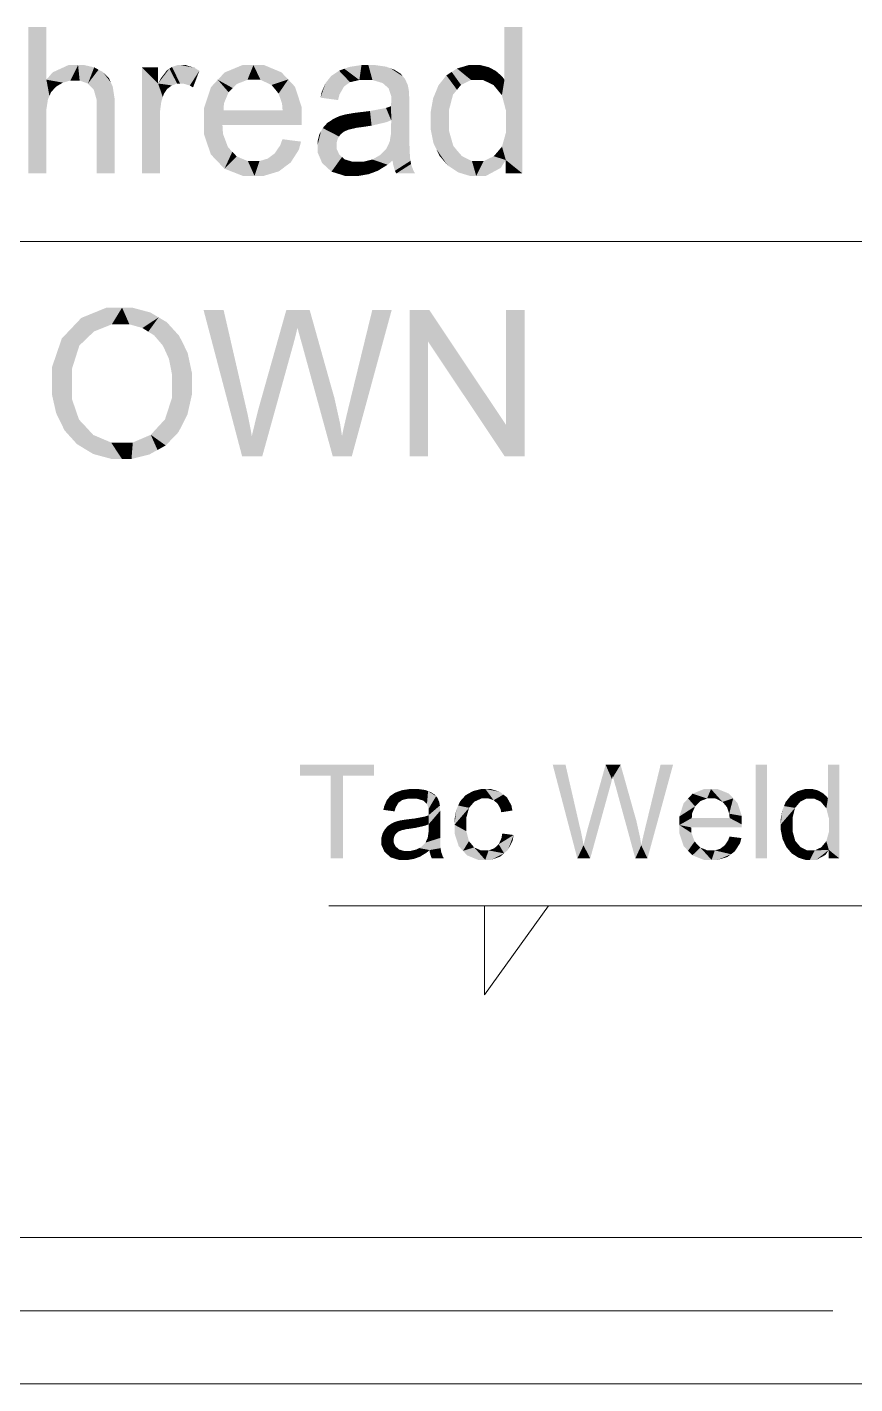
# Model space of a CAD drawing. Header units: millimetres. Extents: x 2 to 579, y 1 to 405.
# Drawn here: x 253.23 to 260.87, y 85.22 to 97.74 of the extents above; entities that cross this region are included whole.
import ezdxf

# ---------------------------------------------------------------- set-up
doc = ezdxf.new("R2010")
doc.units = ezdxf.units.MM
doc.linetypes.add('XKITLINE00', pattern=[0])
doc.layers.add('LinkedObject', color=7, linetype='Continuous', lineweight=0)

# ---------------------------------------------------------------- blocks, each defined once
blk = doc.blocks.new('*A4')
at = {"layer": 'LinkedObject'}
for points in [[(253.408, 97.737), (253.242, 96.387), (253.242, 97.737)], [(253.408, 97.252), (253.242, 96.387), (253.408, 97.737)], [(257.8, 97.737), (257.634, 97.252), (257.634, 97.737)], [(257.8, 97.737), (257.649, 96.961), (257.634, 97.252)], [(257.649, 96.961), (257.8, 97.737), (257.8, 96.387)], [(253.612, 97.387), (253.408, 97.252), (253.466, 97.32)], [(253.7, 97.387), (253.408, 97.252), (253.612, 97.387)], [(253.629, 97.244), (253.408, 97.252), (253.7, 97.387)], [(253.629, 97.244), (253.7, 97.387), (253.666, 97.244)], [(253.666, 97.244), (253.7, 97.387), (253.715, 97.244)], [(253.7, 97.387), (253.791, 97.216), (253.715, 97.244)], [(253.755, 97.387), (253.791, 97.216), (253.7, 97.387)], [(253.849, 97.366), (253.791, 97.216), (253.755, 97.387)], [(253.889, 97.344), (253.791, 97.216), (253.849, 97.366)], [(254.289, 97.365), (254.438, 97.217), (254.289, 96.387)], [(254.438, 97.217), (254.289, 97.365), (254.438, 97.365)], [(254.543, 97.354), (254.438, 97.217), (254.519, 97.337)], [(254.614, 97.216), (254.438, 97.217), (254.543, 97.354)], [(254.567, 97.37), (254.641, 97.216), (254.543, 97.354)], [(254.543, 97.354), (254.641, 97.216), (254.614, 97.216)], [(254.62, 97.387), (254.641, 97.216), (254.567, 97.37)], [(254.649, 97.387), (254.641, 97.216), (254.62, 97.387)], [(254.649, 97.387), (254.671, 97.216), (254.641, 97.216)], [(254.776, 97.361), (254.649, 97.387), (254.691, 97.387)], [(254.819, 97.334), (254.649, 97.387), (254.776, 97.361)], [(254.731, 97.198), (254.649, 97.387), (254.819, 97.334)], [(254.671, 97.216), (254.649, 97.387), (254.731, 97.198)], [(255.217, 97.387), (254.989, 97.251), (255.053, 97.319)], [(255.318, 97.387), (254.989, 97.251), (255.217, 97.387)], [(255.263, 97.251), (254.989, 97.251), (255.318, 97.387)], [(255.263, 97.251), (255.318, 97.387), (255.32, 97.251)], [(255.318, 97.387), (255.383, 97.251), (255.32, 97.251)], [(255.576, 97.32), (255.318, 97.387), (255.416, 97.387)], [(255.639, 97.254), (255.318, 97.387), (255.576, 97.32)], [(255.485, 97.203), (255.318, 97.387), (255.639, 97.254)], [(255.383, 97.251), (255.318, 97.387), (255.485, 97.203)], [(256.156, 97.353), (256.209, 97.229), (256.108, 97.335)], [(256.315, 97.387), (256.156, 97.353), (256.204, 97.37)], [(256.295, 97.249), (256.156, 97.353), (256.315, 97.387)], [(256.209, 97.229), (256.156, 97.353), (256.295, 97.249)], [(256.295, 97.249), (256.315, 97.387), (256.354, 97.249)], [(256.354, 97.249), (256.315, 97.387), (256.416, 97.249)], [(256.378, 97.387), (256.416, 97.249), (256.315, 97.387)], [(256.542, 97.372), (256.378, 97.387), (256.44, 97.387)], [(256.581, 97.358), (256.378, 97.387), (256.542, 97.372)], [(256.51, 97.221), (256.378, 97.387), (256.581, 97.358)], [(256.416, 97.249), (256.378, 97.387), (256.51, 97.221)], [(256.51, 97.221), (256.581, 97.358), (256.542, 97.193)], [(256.542, 97.193), (256.581, 97.358), (256.565, 97.173)], [(256.581, 97.358), (256.589, 97.101), (256.565, 97.173)], [(256.696, 97.283), (256.589, 97.101), (256.581, 97.358)], [(256.678, 97.306), (256.581, 97.358), (256.62, 97.343)], [(256.696, 97.283), (256.581, 97.358), (256.678, 97.306)], [(257.196, 97.355), (257.326, 97.249), (257.147, 97.324)], [(257.304, 97.387), (257.326, 97.249), (257.196, 97.355)], [(257.365, 97.387), (257.326, 97.249), (257.304, 97.387)], [(257.326, 97.249), (257.365, 97.387), (257.381, 97.249)], [(257.365, 97.387), (257.437, 97.249), (257.381, 97.249)], [(257.409, 97.387), (257.437, 97.249), (257.365, 97.387)], [(257.487, 97.368), (257.437, 97.249), (257.409, 97.387)], [(257.522, 97.35), (257.437, 97.249), (257.487, 97.368)], [(257.522, 97.35), (257.533, 97.202), (257.437, 97.249)], [(257.556, 97.331), (257.533, 97.202), (257.522, 97.35)], [(253.408, 96.979), (253.242, 96.387), (253.408, 97.252)], [(253.408, 96.979), (253.408, 97.252), (253.422, 97.069)], [(253.422, 97.069), (253.408, 97.252), (253.436, 97.102)], [(253.436, 97.102), (253.408, 97.252), (253.45, 97.135)], [(253.45, 97.135), (253.408, 97.252), (253.496, 97.187)], [(253.496, 97.187), (253.408, 97.252), (253.528, 97.206)], [(253.528, 97.206), (253.408, 97.252), (253.56, 97.225)], [(253.56, 97.225), (253.408, 97.252), (253.629, 97.244)], [(253.889, 97.344), (253.818, 97.187), (253.791, 97.216)], [(253.929, 97.323), (253.818, 97.187), (253.889, 97.344)], [(253.818, 97.187), (253.929, 97.323), (253.845, 97.159)], [(253.845, 97.159), (253.929, 97.323), (254.003, 97.226)], [(254.003, 97.226), (253.871, 97.069), (253.845, 97.159)], [(254.02, 97.188), (253.871, 97.069), (254.003, 97.226)], [(254.003, 97.226), (253.929, 97.323), (253.986, 97.264)], [(254.519, 97.337), (254.438, 97.217), (254.467, 97.269)], [(254.731, 97.198), (254.819, 97.334), (254.761, 97.181)], [(254.989, 97.251), (254.862, 96.991), (254.926, 97.183)], [(255.089, 97.136), (254.862, 96.991), (254.989, 97.251)], [(254.989, 97.251), (255.128, 97.174), (255.089, 97.136)], [(255.128, 97.174), (254.989, 97.251), (255.167, 97.213)], [(255.167, 97.213), (254.989, 97.251), (255.263, 97.251)], [(255.485, 97.203), (255.639, 97.254), (255.525, 97.155)], [(255.639, 97.254), (255.55, 97.124), (255.525, 97.155)], [(255.55, 97.124), (255.639, 97.254), (255.582, 97.032)], [(255.582, 97.032), (255.639, 97.254), (255.763, 96.999)], [(255.763, 96.999), (255.639, 97.254), (255.701, 97.187)], [(256.01, 97.254), (255.937, 97.086), (255.984, 97.222)], [(256.153, 97.188), (255.937, 97.086), (256.01, 97.254)], [(255.984, 97.222), (255.937, 97.086), (255.948, 97.138)], [(256.035, 97.286), (256.209, 97.229), (256.01, 97.254)], [(256.153, 97.188), (256.01, 97.254), (256.181, 97.209)], [(256.181, 97.209), (256.01, 97.254), (256.209, 97.229)], [(256.108, 97.335), (256.209, 97.229), (256.035, 97.286)], [(256.715, 97.261), (256.589, 97.101), (256.696, 97.283)], [(256.741, 97.205), (256.589, 97.101), (256.715, 97.261)], [(257.098, 97.292), (257.196, 97.159), (257.025, 97.2)], [(257.233, 97.204), (257.098, 97.292), (257.147, 97.324)], [(257.196, 97.159), (257.098, 97.292), (257.233, 97.204)], [(257.147, 97.324), (257.326, 97.249), (257.233, 97.204)], [(257.612, 97.282), (257.533, 97.202), (257.556, 97.331)], [(257.634, 97.252), (257.533, 97.202), (257.612, 97.282)], [(257.533, 97.202), (257.634, 97.252), (257.571, 97.156)], [(257.571, 97.156), (257.634, 97.252), (257.61, 97.109)], [(257.634, 97.252), (257.649, 96.961), (257.61, 97.109)], [(254.037, 97.078), (253.871, 97.069), (254.02, 97.188)], [(254.289, 96.387), (254.438, 97.217), (254.455, 96.387)], [(254.438, 97.217), (254.455, 96.899), (254.455, 96.387)], [(254.455, 96.899), (254.438, 97.217), (254.455, 96.951)], [(254.455, 96.951), (254.438, 97.217), (254.468, 97.048)], [(254.468, 97.048), (254.438, 97.217), (254.482, 97.092)], [(254.482, 97.092), (254.438, 97.217), (254.491, 97.121)], [(254.491, 97.121), (254.438, 97.217), (254.522, 97.167)], [(254.522, 97.167), (254.438, 97.217), (254.544, 97.183)], [(254.544, 97.183), (254.438, 97.217), (254.565, 97.199)], [(254.565, 97.199), (254.438, 97.217), (254.614, 97.216)], [(255.046, 97.034), (254.862, 96.991), (255.089, 97.136)], [(256.112, 97.116), (255.937, 97.086), (256.153, 97.188)], [(255.937, 97.086), (256.112, 97.116), (256.099, 97.064)], [(256.589, 97.046), (256.752, 97.149), (256.588, 97.025)], [(256.588, 97.025), (256.752, 97.149), (256.588, 97.008)], [(256.588, 97.008), (256.752, 97.149), (256.589, 96.878)], [(256.748, 97.171), (256.589, 97.101), (256.741, 97.205)], [(256.589, 97.101), (256.748, 97.171), (256.752, 97.149)], [(256.589, 97.101), (256.752, 97.149), (256.589, 97.051)], [(256.589, 97.051), (256.752, 97.149), (256.589, 97.046)], [(256.756, 97.073), (256.589, 96.878), (256.752, 97.149)], [(257.001, 97.141), (256.952, 96.875), (256.976, 97.081)], [(257.159, 97.114), (256.952, 96.875), (257.001, 97.141)], [(257.122, 96.972), (256.952, 96.875), (257.159, 97.114)], [(257.025, 97.2), (257.196, 97.159), (257.001, 97.141)], [(257.001, 97.141), (257.196, 97.159), (257.159, 97.114)], [(253.408, 96.922), (253.242, 96.387), (253.408, 96.979)], [(254.037, 97.007), (253.871, 97.069), (254.037, 97.078)], [(253.871, 97.069), (254.037, 97.007), (253.871, 97.006)], [(253.871, 96.387), (254.037, 97.007), (254.037, 96.387)], [(253.871, 97.006), (254.037, 97.007), (253.871, 96.387)], [(254.862, 96.991), (255.046, 97.034), (255.042, 96.97)], [(255.042, 96.97), (254.862, 96.868), (254.862, 96.991)], [(255.582, 97.032), (255.763, 96.999), (255.587, 96.97)], [(255.763, 96.878), (255.587, 96.97), (255.763, 96.999)], [(256.541, 96.991), (256.589, 96.878), (256.393, 96.963)], [(256.588, 97.008), (256.589, 96.878), (256.541, 96.991)], [(256.756, 97.018), (256.588, 96.817), (256.589, 96.878)], [(256.756, 96.797), (256.588, 96.817), (256.756, 97.018)], [(256.756, 97.018), (256.589, 96.878), (256.756, 97.073)], [(256.976, 97.081), (256.952, 96.875), (256.952, 96.948)], [(256.952, 96.875), (257.122, 96.972), (257.122, 96.875)], [(253.242, 96.387), (253.408, 96.922), (253.408, 96.387)], [(255.042, 96.97), (255.763, 96.878), (254.862, 96.868)], [(255.763, 96.87), (254.862, 96.868), (255.763, 96.878)], [(255.762, 96.848), (254.862, 96.868), (255.763, 96.87)], [(254.862, 96.868), (254.988, 96.497), (254.862, 96.749)], [(255.037, 96.753), (254.988, 96.497), (254.862, 96.868)], [(255.037, 96.753), (254.862, 96.868), (255.032, 96.834)], [(255.762, 96.834), (254.862, 96.868), (255.762, 96.848)], [(255.032, 96.834), (254.862, 96.868), (255.762, 96.834)], [(255.587, 96.97), (255.763, 96.878), (255.042, 96.97)], [(256, 96.854), (256.108, 96.728), (255.957, 96.806)], [(256.12, 96.746), (256, 96.854), (256.027, 96.871)], [(256.108, 96.728), (256, 96.854), (256.12, 96.746)], [(256.053, 96.889), (256.153, 96.773), (256.027, 96.871)], [(256.027, 96.871), (256.153, 96.773), (256.12, 96.746)], [(256.113, 96.917), (256.153, 96.773), (256.053, 96.889)], [(256.146, 96.926), (256.153, 96.773), (256.113, 96.917)], [(256.17, 96.932), (256.195, 96.791), (256.146, 96.926)], [(256.153, 96.773), (256.146, 96.926), (256.174, 96.782)], [(256.174, 96.782), (256.146, 96.926), (256.195, 96.791)], [(256.244, 96.945), (256.267, 96.808), (256.17, 96.932)], [(256.17, 96.932), (256.267, 96.808), (256.195, 96.791)], [(256.293, 96.951), (256.318, 96.815), (256.244, 96.945)], [(256.244, 96.945), (256.318, 96.815), (256.267, 96.808)], [(256.393, 96.963), (256.408, 96.828), (256.293, 96.951)], [(256.293, 96.951), (256.408, 96.828), (256.318, 96.815)], [(256.393, 96.963), (256.589, 96.878), (256.408, 96.828)], [(256.408, 96.828), (256.589, 96.878), (256.544, 96.86)], [(256.952, 96.875), (257.122, 96.781), (256.952, 96.8)], [(257.122, 96.781), (256.952, 96.875), (257.122, 96.875)], [(257.649, 96.961), (257.8, 96.387), (257.649, 96.861)], [(257.649, 96.861), (257.8, 96.387), (257.649, 96.77)], [(254.862, 96.749), (254.988, 96.497), (254.925, 96.563)], [(255.083, 96.63), (254.988, 96.497), (255.037, 96.753)], [(255.941, 96.776), (255.909, 96.645), (255.925, 96.746)], [(256.097, 96.711), (255.909, 96.645), (255.941, 96.776)], [(255.925, 96.746), (255.909, 96.645), (255.909, 96.681)], [(255.957, 96.806), (256.108, 96.728), (255.941, 96.776)], [(255.941, 96.776), (256.108, 96.728), (256.097, 96.711)], [(256.575, 96.68), (256.756, 96.797), (256.756, 96.681)], [(256.588, 96.762), (256.756, 96.797), (256.575, 96.68)], [(256.756, 96.797), (256.588, 96.762), (256.588, 96.817)], [(256.952, 96.8), (257.122, 96.781), (256.979, 96.667)], [(256.979, 96.667), (257.122, 96.781), (257.006, 96.61)], [(257.006, 96.61), (257.122, 96.781), (257.162, 96.641)], [(257.649, 96.77), (257.8, 96.387), (257.611, 96.635)], [(254.988, 96.497), (255.083, 96.63), (255.051, 96.431)], [(255.123, 96.587), (255.051, 96.431), (255.083, 96.63)], [(255.515, 96.573), (255.757, 96.681), (255.662, 96.489)], [(255.567, 96.65), (255.757, 96.681), (255.515, 96.573)], [(255.757, 96.681), (255.567, 96.65), (255.585, 96.703)], [(255.662, 96.489), (255.757, 96.681), (255.737, 96.606)], [(256.085, 96.671), (255.909, 96.645), (256.097, 96.711)], [(255.909, 96.645), (256.085, 96.671), (256.085, 96.65)], [(256.085, 96.616), (255.909, 96.645), (256.085, 96.65)], [(255.909, 96.645), (256.085, 96.616), (255.909, 96.584)], [(255.909, 96.584), (256.085, 96.616), (255.952, 96.483)], [(255.952, 96.483), (256.085, 96.616), (255.995, 96.444)], [(255.995, 96.444), (256.085, 96.616), (256.11, 96.561)], [(256.489, 96.558), (256.756, 96.681), (256.762, 96.535)], [(256.544, 96.615), (256.756, 96.681), (256.489, 96.558)], [(256.561, 96.651), (256.756, 96.681), (256.544, 96.615)], [(256.756, 96.681), (256.561, 96.651), (256.575, 96.68)], [(257.162, 96.641), (257.109, 96.462), (257.006, 96.61)], [(257.006, 96.61), (257.109, 96.462), (257.033, 96.552)], [(257.201, 96.594), (257.109, 96.462), (257.162, 96.641)], [(257.611, 96.635), (257.646, 96.511), (257.573, 96.59)], [(257.611, 96.635), (257.8, 96.387), (257.646, 96.511)], [(255.164, 96.544), (255.051, 96.431), (255.123, 96.587)], [(255.164, 96.544), (255.328, 96.365), (255.051, 96.431)], [(255.267, 96.501), (255.328, 96.365), (255.164, 96.544)], [(255.328, 96.501), (255.328, 96.365), (255.267, 96.501)], [(255.373, 96.501), (255.607, 96.448), (255.328, 96.365)], [(255.373, 96.501), (255.328, 96.365), (255.328, 96.501)], [(255.451, 96.525), (255.607, 96.448), (255.373, 96.501)], [(255.483, 96.549), (255.662, 96.489), (255.451, 96.525)], [(255.607, 96.448), (255.451, 96.525), (255.662, 96.489)], [(255.515, 96.573), (255.662, 96.489), (255.483, 96.549)], [(256.11, 96.561), (256.038, 96.404), (255.995, 96.444)], [(256.135, 96.539), (256.038, 96.404), (256.11, 96.561)], [(256.16, 96.517), (256.038, 96.404), (256.135, 96.539)], [(256.038, 96.404), (256.16, 96.517), (256.162, 96.365)], [(256.242, 96.365), (256.16, 96.517), (256.234, 96.495)], [(256.162, 96.365), (256.16, 96.517), (256.242, 96.365)], [(256.234, 96.495), (256.291, 96.365), (256.242, 96.365)], [(256.282, 96.495), (256.291, 96.365), (256.234, 96.495)], [(256.33, 96.495), (256.291, 96.365), (256.282, 96.495)], [(256.291, 96.365), (256.33, 96.495), (256.382, 96.381)], [(256.425, 96.397), (256.33, 96.495), (256.415, 96.516)], [(256.382, 96.381), (256.33, 96.495), (256.425, 96.397)], [(256.602, 96.507), (256.415, 96.516), (256.452, 96.537)], [(256.556, 96.468), (256.415, 96.516), (256.602, 96.507)], [(256.467, 96.413), (256.415, 96.516), (256.556, 96.468)], [(256.425, 96.397), (256.415, 96.516), (256.467, 96.413)], [(256.489, 96.558), (256.762, 96.535), (256.452, 96.537)], [(256.762, 96.535), (256.602, 96.507), (256.452, 96.537)], [(256.602, 96.507), (256.762, 96.535), (256.606, 96.472)], [(256.606, 96.472), (256.762, 96.535), (256.767, 96.504)], [(256.767, 96.504), (256.623, 96.412), (256.606, 96.472)], [(256.772, 96.474), (256.623, 96.412), (256.767, 96.504)], [(256.772, 96.474), (256.636, 96.387), (256.623, 96.412)], [(256.793, 96.415), (256.636, 96.387), (256.772, 96.474)], [(257.109, 96.462), (257.201, 96.594), (257.158, 96.43)], [(257.158, 96.43), (257.201, 96.594), (257.241, 96.548)], [(257.241, 96.548), (257.373, 96.365), (257.158, 96.43)], [(257.334, 96.501), (257.373, 96.365), (257.241, 96.548)], [(257.373, 96.365), (257.334, 96.501), (257.388, 96.501)], [(257.373, 96.365), (257.646, 96.511), (257.463, 96.365)], [(257.442, 96.501), (257.646, 96.511), (257.373, 96.365)], [(257.442, 96.501), (257.373, 96.365), (257.388, 96.501)], [(257.535, 96.546), (257.646, 96.511), (257.442, 96.501)], [(257.463, 96.365), (257.646, 96.511), (257.599, 96.438)], [(257.646, 96.511), (257.535, 96.546), (257.573, 96.59)], [(257.646, 96.511), (257.8, 96.387), (257.646, 96.387)], [(255.051, 96.431), (255.328, 96.365), (255.22, 96.365)], [(255.328, 96.365), (255.607, 96.448), (255.413, 96.365)], [(255.413, 96.365), (255.607, 96.448), (255.553, 96.407)], [(256.636, 96.387), (256.793, 96.415), (256.809, 96.387)], [(257.158, 96.43), (257.373, 96.365), (257.207, 96.397)], [(257.207, 96.397), (257.373, 96.365), (257.314, 96.365)], [(253.963, 95.15), (253.64, 94.96), (253.73, 95.055)], [(254.106, 95.15), (253.64, 94.96), (253.963, 95.15)], [(254.012, 94.996), (253.64, 94.96), (254.106, 95.15)], [(254.012, 94.996), (254.106, 95.15), (254.107, 94.996)], [(254.106, 95.15), (254.174, 94.996), (254.107, 94.996)], [(254.368, 95.105), (254.106, 95.15), (254.199, 95.15)], [(254.443, 95.06), (254.106, 95.15), (254.368, 95.105)], [(254.294, 94.962), (254.106, 95.15), (254.443, 95.06)], [(254.174, 94.996), (254.106, 95.15), (254.294, 94.962)], [(255.043, 95.127), (255.214, 93.777), (254.858, 95.127)], [(255.247, 94.241), (255.214, 93.777), (255.043, 95.127)], [(255.621, 95.127), (255.684, 94.805), (255.364, 94.215)], [(255.684, 94.805), (255.621, 95.127), (255.693, 94.838)], [(255.693, 94.838), (255.621, 95.127), (255.713, 94.917)], [(255.713, 94.917), (255.621, 95.127), (255.724, 94.964)], [(255.837, 95.127), (255.724, 94.964), (255.621, 95.127)], [(255.724, 94.964), (255.837, 95.127), (255.728, 94.949)], [(255.728, 94.949), (255.837, 95.127), (255.75, 94.869)], [(255.75, 94.869), (255.837, 95.127), (255.768, 94.805)], [(255.768, 94.805), (255.837, 95.127), (256.029, 94.443)], [(256.593, 95.127), (256.202, 94.259), (256.414, 95.127)], [(256.225, 93.777), (256.202, 94.259), (256.593, 95.127)], [(256.758, 95.127), (256.929, 94.836), (256.758, 93.777)], [(256.929, 94.836), (256.758, 95.127), (256.941, 95.127)], [(256.929, 94.836), (256.941, 95.127), (257.637, 93.777)], [(257.637, 93.777), (256.941, 95.127), (257.649, 94.067)], [(257.82, 95.127), (257.649, 94.067), (257.649, 95.127)], [(257.82, 93.777), (257.649, 94.067), (257.82, 95.127)], [(253.849, 94.931), (253.64, 94.96), (254.012, 94.996)], [(254.294, 94.962), (254.443, 95.06), (254.348, 94.928)], [(254.443, 95.06), (254.402, 94.894), (254.348, 94.928)], [(254.402, 94.894), (254.443, 95.06), (254.483, 94.799)], [(254.632, 94.891), (254.443, 95.06), (254.518, 95.016)], [(254.672, 94.812), (254.443, 95.06), (254.632, 94.891)], [(254.483, 94.799), (254.443, 95.06), (254.672, 94.812)], [(253.64, 94.96), (253.46, 94.434), (253.55, 94.865)], [(253.712, 94.8), (253.46, 94.434), (253.64, 94.96)], [(253.55, 94.865), (253.46, 94.434), (253.46, 94.602)], [(253.64, 94.96), (253.849, 94.931), (253.78, 94.866)], [(253.712, 94.8), (253.64, 94.96), (253.78, 94.866)], [(253.643, 94.583), (253.46, 94.434), (253.712, 94.8)], [(254.483, 94.799), (254.672, 94.812), (254.511, 94.738)], [(254.672, 94.812), (254.539, 94.676), (254.511, 94.738)], [(254.539, 94.676), (254.672, 94.812), (254.567, 94.532)], [(254.567, 94.532), (254.672, 94.812), (254.75, 94.551)], [(254.75, 94.551), (254.672, 94.812), (254.711, 94.732)], [(255.364, 94.215), (255.684, 94.805), (255.399, 93.777)], [(256.029, 94.443), (256.05, 93.777), (255.768, 94.805)], [(256.758, 93.777), (256.929, 94.836), (256.929, 93.777)], [(253.46, 94.434), (253.643, 94.583), (253.643, 94.431)], [(254.567, 94.45), (254.75, 94.551), (254.75, 94.449)], [(254.567, 94.532), (254.75, 94.551), (254.567, 94.45)], [(253.46, 94.434), (253.643, 94.309), (253.46, 94.345)], [(253.643, 94.309), (253.46, 94.434), (253.643, 94.431)], [(253.46, 94.345), (253.643, 94.309), (253.498, 94.177)], [(254.502, 94.119), (254.75, 94.449), (254.668, 94.082)], [(254.567, 94.32), (254.75, 94.449), (254.502, 94.119)], [(254.75, 94.449), (254.567, 94.32), (254.567, 94.45)], [(254.668, 94.082), (254.75, 94.449), (254.709, 94.163)], [(254.709, 94.163), (254.75, 94.449), (254.75, 94.347)], [(256.065, 94.316), (256.05, 93.777), (256.029, 94.443)], [(253.498, 94.177), (253.643, 94.309), (253.537, 94.097)], [(253.537, 94.097), (253.643, 94.309), (253.709, 94.117)], [(255.263, 94.172), (255.214, 93.777), (255.247, 94.241)], [(256.118, 94.077), (256.05, 93.777), (256.065, 94.316)], [(256.202, 94.259), (256.225, 93.777), (256.182, 94.176)], [(253.709, 94.117), (253.689, 93.892), (253.537, 94.097)], [(253.537, 94.097), (253.689, 93.892), (253.576, 94.017)], [(253.775, 94.047), (253.689, 93.892), (253.709, 94.117)], [(254.668, 94.082), (254.436, 94.048), (254.502, 94.119)], [(255.291, 94.034), (255.214, 93.777), (255.263, 94.172)], [(255.36, 94.198), (255.399, 93.777), (255.329, 94.074)], [(255.364, 94.215), (255.399, 93.777), (255.36, 94.198)], [(256.182, 94.176), (256.225, 93.777), (256.148, 94.029)], [(253.689, 93.892), (253.775, 94.047), (253.764, 93.846)], [(253.764, 93.846), (253.775, 94.047), (253.84, 93.976)], [(253.84, 93.976), (254.105, 93.754), (253.764, 93.846)], [(254.005, 93.906), (254.105, 93.754), (253.84, 93.976)], [(254.433, 93.837), (254.205, 93.906), (254.371, 93.977)], [(254.436, 94.048), (254.509, 93.879), (254.371, 93.977)], [(254.371, 93.977), (254.509, 93.879), (254.433, 93.837)], [(254.626, 94.001), (254.436, 94.048), (254.668, 94.082)], [(254.509, 93.879), (254.436, 94.048), (254.626, 94.001)], [(255.303, 93.966), (255.214, 93.777), (255.291, 94.034)], [(255.329, 94.074), (255.399, 93.777), (255.303, 93.966)], [(256.135, 93.966), (256.05, 93.777), (256.118, 94.077)], [(256.148, 94.029), (256.225, 93.777), (256.135, 93.966)], [(257.649, 94.067), (257.82, 93.777), (257.637, 93.777)], [(253.764, 93.846), (254.105, 93.754), (253.84, 93.8)], [(254.105, 93.754), (254.005, 93.906), (254.104, 93.906)], [(254.205, 93.906), (254.105, 93.754), (254.104, 93.906)], [(254.105, 93.754), (254.205, 93.906), (254.193, 93.754)], [(254.193, 93.754), (254.205, 93.906), (254.357, 93.795)], [(254.357, 93.795), (254.205, 93.906), (254.433, 93.837)], [(255.303, 93.966), (255.399, 93.777), (255.214, 93.777)], [(256.135, 93.966), (256.225, 93.777), (256.05, 93.777)], [(253.84, 93.8), (254.105, 93.754), (254.01, 93.754)], [(255.747, 90.934), (256.031, 90.832), (255.747, 90.832)], [(256.145, 90.832), (256.031, 90.832), (255.747, 90.934)], [(256.145, 90.832), (255.747, 90.934), (256.431, 90.934)], [(256.145, 90.832), (256.431, 90.934), (256.431, 90.832)], [(258.197, 90.934), (258.306, 90.07), (258.079, 90.934)], [(258.327, 90.368), (258.306, 90.07), (258.197, 90.934)], [(258.567, 90.934), (258.607, 90.728), (258.403, 90.35)], [(258.607, 90.728), (258.567, 90.934), (258.613, 90.749)], [(258.613, 90.749), (258.567, 90.934), (258.626, 90.8)], [(258.626, 90.8), (258.567, 90.934), (258.633, 90.83)], [(258.705, 90.934), (258.633, 90.83), (258.567, 90.934)], [(258.633, 90.83), (258.705, 90.934), (258.635, 90.82)], [(258.635, 90.82), (258.705, 90.934), (258.649, 90.769)], [(258.649, 90.769), (258.705, 90.934), (258.661, 90.728)], [(258.661, 90.728), (258.705, 90.934), (258.828, 90.496)], [(259.189, 90.934), (258.939, 90.379), (259.074, 90.934)], [(258.953, 90.07), (258.939, 90.379), (259.189, 90.934)], [(260.056, 90.934), (259.95, 90.07), (259.95, 90.934)], [(260.056, 90.07), (259.95, 90.07), (260.056, 90.934)], [(260.724, 90.934), (260.618, 90.624), (260.618, 90.934)], [(260.724, 90.934), (260.627, 90.438), (260.618, 90.624)], [(260.627, 90.438), (260.724, 90.934), (260.724, 90.07)], [(256.031, 90.07), (256.145, 90.832), (256.145, 90.07)], [(256.031, 90.832), (256.145, 90.832), (256.031, 90.07)], [(258.403, 90.35), (258.607, 90.728), (258.425, 90.07)], [(258.828, 90.496), (258.841, 90.07), (258.661, 90.728)], [(256.563, 90.625), (256.517, 90.518), (256.547, 90.605)], [(256.655, 90.583), (256.517, 90.518), (256.563, 90.625)], [(256.547, 90.605), (256.517, 90.518), (256.524, 90.551)], [(256.579, 90.646), (256.691, 90.609), (256.563, 90.625)], [(256.655, 90.583), (256.563, 90.625), (256.673, 90.596)], [(256.673, 90.596), (256.563, 90.625), (256.691, 90.609)], [(256.626, 90.677), (256.691, 90.609), (256.579, 90.646)], [(256.657, 90.688), (256.691, 90.609), (256.626, 90.677)], [(256.758, 90.71), (256.657, 90.688), (256.687, 90.699)], [(256.746, 90.622), (256.657, 90.688), (256.758, 90.71)], [(256.691, 90.609), (256.657, 90.688), (256.746, 90.622)], [(256.746, 90.622), (256.758, 90.71), (256.783, 90.622)], [(256.783, 90.622), (256.758, 90.71), (256.823, 90.622)], [(256.799, 90.71), (256.823, 90.622), (256.758, 90.71)], [(256.904, 90.701), (256.799, 90.71), (256.839, 90.71)], [(256.929, 90.691), (256.799, 90.71), (256.904, 90.701)], [(256.884, 90.604), (256.799, 90.71), (256.929, 90.691)], [(256.823, 90.622), (256.799, 90.71), (256.884, 90.604)], [(256.884, 90.604), (256.929, 90.691), (256.904, 90.586)], [(256.904, 90.586), (256.929, 90.691), (256.919, 90.573)], [(256.929, 90.691), (256.934, 90.528), (256.919, 90.573)], [(257.003, 90.644), (256.934, 90.528), (256.929, 90.691)], [(256.991, 90.658), (256.929, 90.691), (256.954, 90.682)], [(257.003, 90.644), (256.929, 90.691), (256.991, 90.658)], [(257.015, 90.63), (256.934, 90.528), (257.003, 90.644)], [(257.031, 90.594), (256.934, 90.528), (257.015, 90.63)], [(257.036, 90.572), (256.934, 90.528), (257.031, 90.594)], [(257.224, 90.596), (257.332, 90.566), (257.207, 90.558)], [(257.275, 90.653), (257.332, 90.566), (257.224, 90.596)], [(257.357, 90.594), (257.275, 90.653), (257.309, 90.672)], [(257.332, 90.566), (257.275, 90.653), (257.357, 90.594)], [(257.343, 90.691), (257.422, 90.623), (257.309, 90.672)], [(257.309, 90.672), (257.422, 90.623), (257.357, 90.594)], [(257.418, 90.71), (257.422, 90.623), (257.343, 90.691)], [(257.458, 90.71), (257.422, 90.623), (257.418, 90.71)], [(257.422, 90.623), (257.458, 90.71), (257.462, 90.623)], [(257.458, 90.71), (257.489, 90.623), (257.462, 90.623)], [(257.592, 90.684), (257.458, 90.71), (257.509, 90.71)], [(257.624, 90.659), (257.458, 90.71), (257.592, 90.684)], [(257.534, 90.607), (257.458, 90.71), (257.624, 90.659)], [(257.489, 90.623), (257.458, 90.71), (257.534, 90.607)], [(257.534, 90.607), (257.624, 90.659), (257.552, 90.591)], [(257.624, 90.659), (257.571, 90.575), (257.552, 90.591)], [(257.571, 90.575), (257.624, 90.659), (257.597, 90.528)], [(257.597, 90.528), (257.624, 90.659), (257.707, 90.512)], [(257.698, 90.559), (257.624, 90.659), (257.657, 90.633)], [(257.707, 90.512), (257.624, 90.659), (257.698, 90.559)], [(259.328, 90.623), (259.247, 90.457), (259.287, 90.58)], [(259.392, 90.55), (259.247, 90.457), (259.328, 90.623)], [(259.369, 90.667), (259.442, 90.599), (259.328, 90.623)], [(259.328, 90.623), (259.442, 90.599), (259.392, 90.55)], [(259.539, 90.71), (259.369, 90.667), (259.474, 90.71)], [(259.503, 90.623), (259.369, 90.667), (259.539, 90.71)], [(259.442, 90.599), (259.369, 90.667), (259.503, 90.623)], [(259.503, 90.623), (259.539, 90.71), (259.54, 90.623)], [(259.539, 90.71), (259.58, 90.623), (259.54, 90.623)], [(259.704, 90.668), (259.539, 90.71), (259.601, 90.71)], [(259.744, 90.625), (259.539, 90.71), (259.704, 90.668)], [(259.645, 90.592), (259.539, 90.71), (259.744, 90.625)], [(259.58, 90.623), (259.539, 90.71), (259.645, 90.592)], [(259.645, 90.592), (259.744, 90.625), (259.671, 90.562)], [(259.744, 90.625), (259.687, 90.542), (259.671, 90.562)], [(259.687, 90.542), (259.744, 90.625), (259.707, 90.483)], [(259.707, 90.483), (259.744, 90.625), (259.823, 90.462)], [(259.823, 90.462), (259.744, 90.625), (259.783, 90.582)], [(260.228, 90.591), (260.338, 90.564), (260.213, 90.553)], [(260.275, 90.649), (260.338, 90.564), (260.228, 90.591)], [(260.362, 90.593), (260.275, 90.649), (260.306, 90.67)], [(260.338, 90.564), (260.275, 90.649), (260.362, 90.593)], [(260.337, 90.69), (260.421, 90.622), (260.306, 90.67)], [(260.306, 90.67), (260.421, 90.622), (260.362, 90.593)], [(260.407, 90.71), (260.421, 90.622), (260.337, 90.69)], [(260.446, 90.71), (260.421, 90.622), (260.407, 90.71)], [(260.421, 90.622), (260.446, 90.71), (260.456, 90.622)], [(260.446, 90.71), (260.492, 90.622), (260.456, 90.622)], [(260.474, 90.71), (260.492, 90.622), (260.446, 90.71)], [(260.524, 90.698), (260.492, 90.622), (260.474, 90.71)], [(260.546, 90.686), (260.492, 90.622), (260.524, 90.698)], [(260.546, 90.686), (260.553, 90.592), (260.492, 90.622)], [(260.568, 90.674), (260.553, 90.592), (260.546, 90.686)], [(260.604, 90.643), (260.553, 90.592), (260.568, 90.674)], [(260.618, 90.624), (260.553, 90.592), (260.604, 90.643)], [(260.553, 90.592), (260.618, 90.624), (260.578, 90.562)], [(260.578, 90.562), (260.618, 90.624), (260.603, 90.532)], [(260.618, 90.624), (260.627, 90.438), (260.603, 90.532)], [(256.629, 90.537), (256.517, 90.518), (256.655, 90.583)], [(256.517, 90.518), (256.629, 90.537), (256.62, 90.504)], [(256.933, 90.468), (256.934, 90.385), (256.903, 90.457)], [(256.934, 90.478), (257.038, 90.558), (256.933, 90.468)], [(256.933, 90.468), (257.038, 90.558), (256.934, 90.385)], [(257.041, 90.474), (256.933, 90.346), (256.934, 90.385)], [(257.041, 90.333), (256.933, 90.346), (257.041, 90.474)], [(256.934, 90.528), (257.036, 90.572), (257.038, 90.558)], [(256.934, 90.528), (257.038, 90.558), (256.934, 90.495)], [(256.934, 90.495), (257.038, 90.558), (256.934, 90.492)], [(256.934, 90.492), (257.038, 90.558), (256.934, 90.478)], [(257.041, 90.509), (256.934, 90.385), (257.038, 90.558)], [(257.041, 90.474), (256.934, 90.385), (257.041, 90.509)], [(257.207, 90.558), (257.173, 90.381), (257.19, 90.52)], [(257.307, 90.537), (257.173, 90.381), (257.207, 90.558)], [(257.282, 90.446), (257.173, 90.381), (257.307, 90.537)], [(257.19, 90.52), (257.173, 90.381), (257.173, 90.432)], [(257.207, 90.558), (257.332, 90.566), (257.307, 90.537)], [(257.597, 90.528), (257.707, 90.512), (257.604, 90.496)], [(258.851, 90.415), (258.841, 90.07), (258.828, 90.496)], [(259.364, 90.484), (259.247, 90.457), (259.392, 90.55)], [(259.247, 90.457), (259.364, 90.484), (259.362, 90.443)], [(259.707, 90.483), (259.823, 90.462), (259.711, 90.443)], [(260.213, 90.553), (260.182, 90.383), (260.197, 90.515)], [(260.314, 90.536), (260.182, 90.383), (260.213, 90.553)], [(260.291, 90.445), (260.182, 90.383), (260.314, 90.536)], [(260.197, 90.515), (260.182, 90.383), (260.182, 90.43)], [(260.213, 90.553), (260.338, 90.564), (260.314, 90.536)], [(256.557, 90.369), (256.626, 90.289), (256.53, 90.338)], [(256.634, 90.3), (256.557, 90.369), (256.574, 90.38)], [(256.626, 90.289), (256.557, 90.369), (256.634, 90.3)], [(256.591, 90.392), (256.655, 90.317), (256.574, 90.38)], [(256.574, 90.38), (256.655, 90.317), (256.634, 90.3)], [(256.629, 90.409), (256.655, 90.317), (256.591, 90.392)], [(256.65, 90.415), (256.655, 90.317), (256.629, 90.409)], [(256.666, 90.419), (256.682, 90.329), (256.65, 90.415)], [(256.655, 90.317), (256.65, 90.415), (256.668, 90.323)], [(256.668, 90.323), (256.65, 90.415), (256.682, 90.329)], [(256.713, 90.427), (256.728, 90.34), (256.666, 90.419)], [(256.666, 90.419), (256.728, 90.34), (256.682, 90.329)], [(256.744, 90.431), (256.761, 90.344), (256.713, 90.427)], [(256.713, 90.427), (256.761, 90.344), (256.728, 90.34)], [(256.809, 90.439), (256.818, 90.353), (256.744, 90.431)], [(256.744, 90.431), (256.818, 90.353), (256.761, 90.344)], [(256.903, 90.457), (256.934, 90.385), (256.809, 90.439)], [(256.809, 90.439), (256.934, 90.385), (256.818, 90.353)], [(256.818, 90.353), (256.934, 90.385), (256.905, 90.373)], [(257.041, 90.333), (256.933, 90.311), (256.933, 90.346)], [(257.173, 90.381), (257.282, 90.446), (257.282, 90.384)], [(257.282, 90.321), (257.173, 90.381), (257.282, 90.384)], [(257.173, 90.381), (257.251, 90.14), (257.173, 90.303)], [(257.282, 90.321), (257.251, 90.14), (257.173, 90.381)], [(258.338, 90.323), (258.306, 90.07), (258.327, 90.368)], [(258.4, 90.34), (258.425, 90.07), (258.38, 90.26)], [(258.403, 90.35), (258.425, 90.07), (258.4, 90.34)], [(258.885, 90.262), (258.841, 90.07), (258.851, 90.415)], [(258.939, 90.379), (258.953, 90.07), (258.926, 90.326)], [(259.362, 90.443), (259.247, 90.378), (259.247, 90.457)], [(259.362, 90.443), (259.823, 90.384), (259.247, 90.378)], [(259.823, 90.38), (259.247, 90.378), (259.823, 90.384)], [(259.823, 90.366), (259.247, 90.378), (259.823, 90.38)], [(259.247, 90.378), (259.327, 90.141), (259.247, 90.302)], [(259.359, 90.305), (259.327, 90.141), (259.247, 90.378)], [(259.359, 90.305), (259.247, 90.378), (259.356, 90.356)], [(259.823, 90.356), (259.247, 90.378), (259.823, 90.366)], [(259.356, 90.356), (259.247, 90.378), (259.823, 90.356)], [(259.711, 90.443), (259.823, 90.384), (259.362, 90.443)], [(259.823, 90.384), (259.711, 90.443), (259.823, 90.462)], [(260.182, 90.383), (260.291, 90.445), (260.291, 90.383)], [(260.182, 90.383), (260.291, 90.323), (260.182, 90.335)], [(260.291, 90.323), (260.182, 90.383), (260.291, 90.383)], [(260.627, 90.438), (260.724, 90.07), (260.627, 90.374)], [(260.627, 90.374), (260.724, 90.07), (260.627, 90.315)], [(256.519, 90.319), (256.498, 90.235), (256.509, 90.3)], [(256.619, 90.277), (256.498, 90.235), (256.519, 90.319)], [(256.509, 90.3), (256.498, 90.235), (256.498, 90.258)], [(256.612, 90.252), (256.498, 90.235), (256.619, 90.277)], [(256.498, 90.235), (256.612, 90.252), (256.612, 90.238)], [(256.612, 90.217), (256.498, 90.235), (256.612, 90.238)], [(256.498, 90.235), (256.612, 90.217), (256.498, 90.196)], [(256.498, 90.196), (256.612, 90.217), (256.526, 90.132)], [(256.53, 90.338), (256.626, 90.289), (256.519, 90.319)], [(256.519, 90.319), (256.626, 90.289), (256.619, 90.277)], [(256.526, 90.132), (256.612, 90.217), (256.554, 90.107)], [(256.554, 90.107), (256.612, 90.217), (256.628, 90.182)], [(256.87, 90.179), (257.041, 90.259), (257.044, 90.165)], [(256.905, 90.216), (257.041, 90.259), (256.87, 90.179)], [(256.916, 90.239), (257.041, 90.259), (256.905, 90.216)], [(257.041, 90.259), (256.916, 90.239), (256.925, 90.257)], [(256.925, 90.257), (257.041, 90.333), (257.041, 90.259)], [(256.933, 90.311), (257.041, 90.333), (256.925, 90.257)], [(257.173, 90.303), (257.251, 90.14), (257.212, 90.182)], [(257.306, 90.229), (257.251, 90.14), (257.282, 90.321)], [(257.251, 90.14), (257.306, 90.229), (257.33, 90.201)], [(257.581, 90.201), (257.718, 90.286), (257.63, 90.117)], [(257.607, 90.26), (257.718, 90.286), (257.581, 90.201)], [(257.718, 90.286), (257.607, 90.26), (257.613, 90.3)], [(257.63, 90.117), (257.718, 90.286), (257.665, 90.148)], [(257.665, 90.148), (257.718, 90.286), (257.709, 90.232)], [(258.356, 90.235), (258.306, 90.07), (258.338, 90.323)], [(258.363, 90.191), (258.306, 90.07), (258.356, 90.235)], [(258.38, 90.26), (258.425, 90.07), (258.363, 90.191)], [(258.896, 90.191), (258.841, 90.07), (258.885, 90.262)], [(258.904, 90.232), (258.953, 90.07), (258.896, 90.191)], [(258.926, 90.326), (258.953, 90.07), (258.904, 90.232)], [(259.247, 90.302), (259.327, 90.141), (259.287, 90.183)], [(259.388, 90.226), (259.327, 90.141), (259.359, 90.305)], [(259.327, 90.141), (259.388, 90.226), (259.367, 90.099)], [(259.414, 90.198), (259.367, 90.099), (259.388, 90.226)], [(259.665, 90.19), (259.82, 90.258), (259.759, 90.136)], [(259.698, 90.239), (259.82, 90.258), (259.665, 90.19)], [(259.82, 90.258), (259.698, 90.239), (259.71, 90.272)], [(259.759, 90.136), (259.82, 90.258), (259.807, 90.21)], [(260.182, 90.335), (260.291, 90.323), (260.199, 90.25)], [(260.199, 90.25), (260.291, 90.323), (260.216, 90.213)], [(260.216, 90.213), (260.291, 90.323), (260.316, 90.233)], [(260.316, 90.233), (260.282, 90.118), (260.216, 90.213)], [(260.341, 90.203), (260.282, 90.118), (260.316, 90.233)], [(260.603, 90.229), (260.626, 90.149), (260.579, 90.2)], [(260.627, 90.315), (260.724, 90.07), (260.603, 90.229)], [(260.603, 90.229), (260.724, 90.07), (260.626, 90.149)], [(256.628, 90.182), (256.581, 90.081), (256.554, 90.107)], [(256.644, 90.168), (256.581, 90.081), (256.628, 90.182)], [(256.66, 90.153), (256.581, 90.081), (256.644, 90.168)], [(256.581, 90.081), (256.66, 90.153), (256.661, 90.056)], [(256.712, 90.056), (256.66, 90.153), (256.707, 90.139)], [(256.661, 90.056), (256.66, 90.153), (256.712, 90.056)], [(256.707, 90.139), (256.743, 90.056), (256.712, 90.056)], [(256.737, 90.139), (256.743, 90.056), (256.707, 90.139)], [(256.768, 90.139), (256.743, 90.056), (256.737, 90.139)], [(256.743, 90.056), (256.768, 90.139), (256.802, 90.067)], [(256.829, 90.077), (256.768, 90.139), (256.822, 90.153)], [(256.802, 90.067), (256.768, 90.139), (256.829, 90.077)], [(256.943, 90.147), (256.822, 90.153), (256.846, 90.166)], [(256.913, 90.122), (256.822, 90.153), (256.943, 90.147)], [(256.856, 90.087), (256.822, 90.153), (256.913, 90.122)], [(256.829, 90.077), (256.822, 90.153), (256.856, 90.087)], [(256.87, 90.179), (257.044, 90.165), (256.846, 90.166)], [(257.044, 90.165), (256.943, 90.147), (256.846, 90.166)], [(256.943, 90.147), (257.044, 90.165), (256.945, 90.125)], [(256.945, 90.125), (257.044, 90.165), (257.048, 90.145)], [(257.048, 90.145), (256.956, 90.087), (256.945, 90.125)], [(257.051, 90.126), (256.956, 90.087), (257.048, 90.145)], [(257.051, 90.126), (256.964, 90.07), (256.956, 90.087)], [(257.065, 90.088), (256.964, 90.07), (257.051, 90.126)], [(257.354, 90.172), (257.251, 90.14), (257.33, 90.201)], [(257.354, 90.172), (257.457, 90.056), (257.251, 90.14)], [(257.251, 90.14), (257.457, 90.056), (257.29, 90.098)], [(257.29, 90.098), (257.457, 90.056), (257.393, 90.056)], [(257.417, 90.144), (257.457, 90.056), (257.354, 90.172)], [(257.457, 90.056), (257.417, 90.144), (257.456, 90.144)], [(257.487, 90.144), (257.457, 90.056), (257.456, 90.144)], [(257.487, 90.144), (257.63, 90.117), (257.457, 90.056)], [(257.457, 90.056), (257.63, 90.117), (257.509, 90.056)], [(257.539, 90.163), (257.63, 90.117), (257.487, 90.144)], [(257.509, 90.056), (257.63, 90.117), (257.595, 90.087)], [(257.63, 90.117), (257.539, 90.163), (257.56, 90.182)], [(257.581, 90.201), (257.63, 90.117), (257.56, 90.182)], [(258.363, 90.191), (258.425, 90.07), (258.306, 90.07)], [(258.896, 90.191), (258.953, 90.07), (258.841, 90.07)], [(259.44, 90.171), (259.367, 90.099), (259.414, 90.198)], [(259.44, 90.171), (259.545, 90.056), (259.367, 90.099)], [(259.367, 90.099), (259.545, 90.056), (259.476, 90.056)], [(259.506, 90.144), (259.545, 90.056), (259.44, 90.171)], [(259.545, 90.144), (259.545, 90.056), (259.506, 90.144)], [(259.574, 90.144), (259.724, 90.109), (259.545, 90.056)], [(259.574, 90.144), (259.545, 90.056), (259.545, 90.144)], [(259.545, 90.056), (259.724, 90.109), (259.599, 90.056)], [(259.624, 90.159), (259.724, 90.109), (259.574, 90.144)], [(259.599, 90.056), (259.724, 90.109), (259.689, 90.083)], [(259.644, 90.174), (259.759, 90.136), (259.624, 90.159)], [(259.724, 90.109), (259.624, 90.159), (259.759, 90.136)], [(259.665, 90.19), (259.759, 90.136), (259.644, 90.174)], [(260.216, 90.213), (260.282, 90.118), (260.233, 90.176)], [(260.282, 90.118), (260.341, 90.203), (260.313, 90.098)], [(260.313, 90.098), (260.341, 90.203), (260.367, 90.173)], [(260.367, 90.173), (260.451, 90.056), (260.313, 90.098)], [(260.313, 90.098), (260.451, 90.056), (260.345, 90.077)], [(260.426, 90.144), (260.451, 90.056), (260.367, 90.173)], [(260.451, 90.056), (260.426, 90.144), (260.461, 90.144)], [(260.451, 90.056), (260.626, 90.149), (260.509, 90.056)], [(260.496, 90.144), (260.626, 90.149), (260.451, 90.056)], [(260.496, 90.144), (260.451, 90.056), (260.461, 90.144)], [(260.555, 90.172), (260.626, 90.149), (260.496, 90.144)], [(260.509, 90.056), (260.626, 90.149), (260.596, 90.103)], [(260.626, 90.149), (260.555, 90.172), (260.579, 90.2)], [(260.626, 90.149), (260.724, 90.07), (260.626, 90.07)], [(256.964, 90.07), (257.065, 90.088), (257.075, 90.07)], [(260.345, 90.077), (260.451, 90.056), (260.413, 90.056)]]:
    blk.add_hatch(color=7, dxfattribs=at).paths.add_polyline_path(points, flags=17)
at = {"layer": 'LinkedObject', "color": 6, "linetype": 'XKITLINE00', "lineweight": 0}
for p, q in [((262.287, 95.761), (246.411, 95.761)), ((261.008, 89.633), (256.013, 89.633)), ((247.491, 85.899), (260.664, 85.899))]:
    blk.add_line(p, q, dxfattribs=at)
at = {"layer": 'LinkedObject', "color": 4, "linetype": 'XKITLINE00', "lineweight": 0}
for q in [(258.041, 89.633), (257.451, 89.633)]:
    blk.add_line((257.451, 88.812), q, dxfattribs=at)
at = {"layer": 'LinkedObject', "color": 7, "linetype": 'XKITLINE00', "lineweight": 0}
for p, q in [((249.87, 86.574), (279.005, 86.574)), ((279.005, 85.224), (249.87, 85.224))]:
    blk.add_line(p, q, dxfattribs=at)

msp = doc.modelspace()

# ---------------------------------------------------------------- block references
at = {"lineweight": 0}
msp.add_blockref('*A4', (0, 0), dxfattribs=at)

doc.saveas('drawing.dxf')
